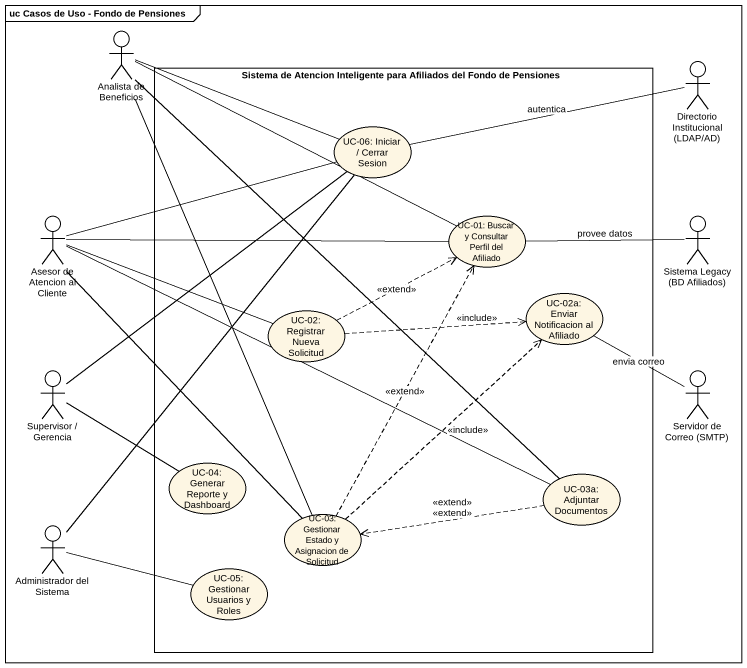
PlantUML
@startuml
mainframe uc Casos de Uso - Fondo de Pensiones
actor "Analista de Beneficios" as Analista_de_Beneficios
actor "Directorio Institucional (LDAP/AD)" as Directorio_Institucional
rectangle "Sistema de Atencion Inteligente para Afiliados del Fondo de Pensiones" as Sistema_de_Atencion {
  usecase "UC-06: Iniciar / Cerrar Sesion" as UC_06_Iniciar_Cerrar_Sesion
  usecase "UC-01: Buscar y Consultar Perfil del Afiliado" as UC_01_Buscar_y_Consultar
  usecase "UC-02a: Enviar Notificacion al Afiliado" as UC_02a_Enviar_Notificacion
  usecase "UC-02: Registrar Nueva Solicitud" as UC_02_Registrar_Nueva
  usecase "UC-04: Generar Reporte y Dashboard" as UC_04_Generar_Reporte_y
  usecase "UC-03a: Adjuntar Documentos" as UC_03a_Adjuntar_Documentos
  usecase "UC-03: Gestionar Estado y Asignacion de Solicitud" as UC_03_Gestionar_Estado_y
  usecase "UC-05: Gestionar Usuarios y Roles" as UC_05_Gestionar_Usuarios_y
}
actor "Asesor de Atencion al Cliente" as Asesor_de_Atencion_al
actor "Sistema Legacy (BD Afiliados)" as Sistema_Legacy_BD_Afiliados
actor "Supervisor / Gerencia" as Supervisor_Gerencia
actor "Servidor de Correo (SMTP)" as Servidor_de_Correo_SMTP
actor "Administrador del Sistema" as Administrador_del_Sistema
Analista_de_Beneficios -right- UC_06_Iniciar_Cerrar_Sesion
Analista_de_Beneficios -right- UC_01_Buscar_y_Consultar
Analista_de_Beneficios -- UC_03a_Adjuntar_Documentos
Analista_de_Beneficios -- UC_03_Gestionar_Estado_y
Directorio_Institucional -left- UC_06_Iniciar_Cerrar_Sesion : autentica
Asesor_de_Atencion_al -right- UC_06_Iniciar_Cerrar_Sesion
Asesor_de_Atencion_al -right- UC_01_Buscar_y_Consultar
Asesor_de_Atencion_al -right- UC_02_Registrar_Nueva
Asesor_de_Atencion_al -right- UC_03a_Adjuntar_Documentos
Asesor_de_Atencion_al -- UC_03_Gestionar_Estado_y
Sistema_Legacy_BD_Afiliados -left- UC_01_Buscar_y_Consultar : provee datos
UC_02_Registrar_Nueva .right.> UC_01_Buscar_y_Consultar : <<extend>>
UC_02_Registrar_Nueva .right.> UC_02a_Enviar_Notificacion : <<include>>
Supervisor_Gerencia -up- UC_06_Iniciar_Cerrar_Sesion
Supervisor_Gerencia -right- UC_04_Generar_Reporte_y
Servidor_de_Correo_SMTP -up- UC_02a_Enviar_Notificacion : envia correo
UC_03a_Adjuntar_Documentos .left.> UC_03_Gestionar_Estado_y : <<extend>>\n<<extend>>
Administrador_del_Sistema -up- UC_06_Iniciar_Cerrar_Sesion
Administrador_del_Sistema -right- UC_05_Gestionar_Usuarios_y
UC_03_Gestionar_Estado_y .up.> UC_01_Buscar_y_Consultar : <<extend>>
UC_03_Gestionar_Estado_y .up.> UC_02a_Enviar_Notificacion : <<include>>
@enduml
